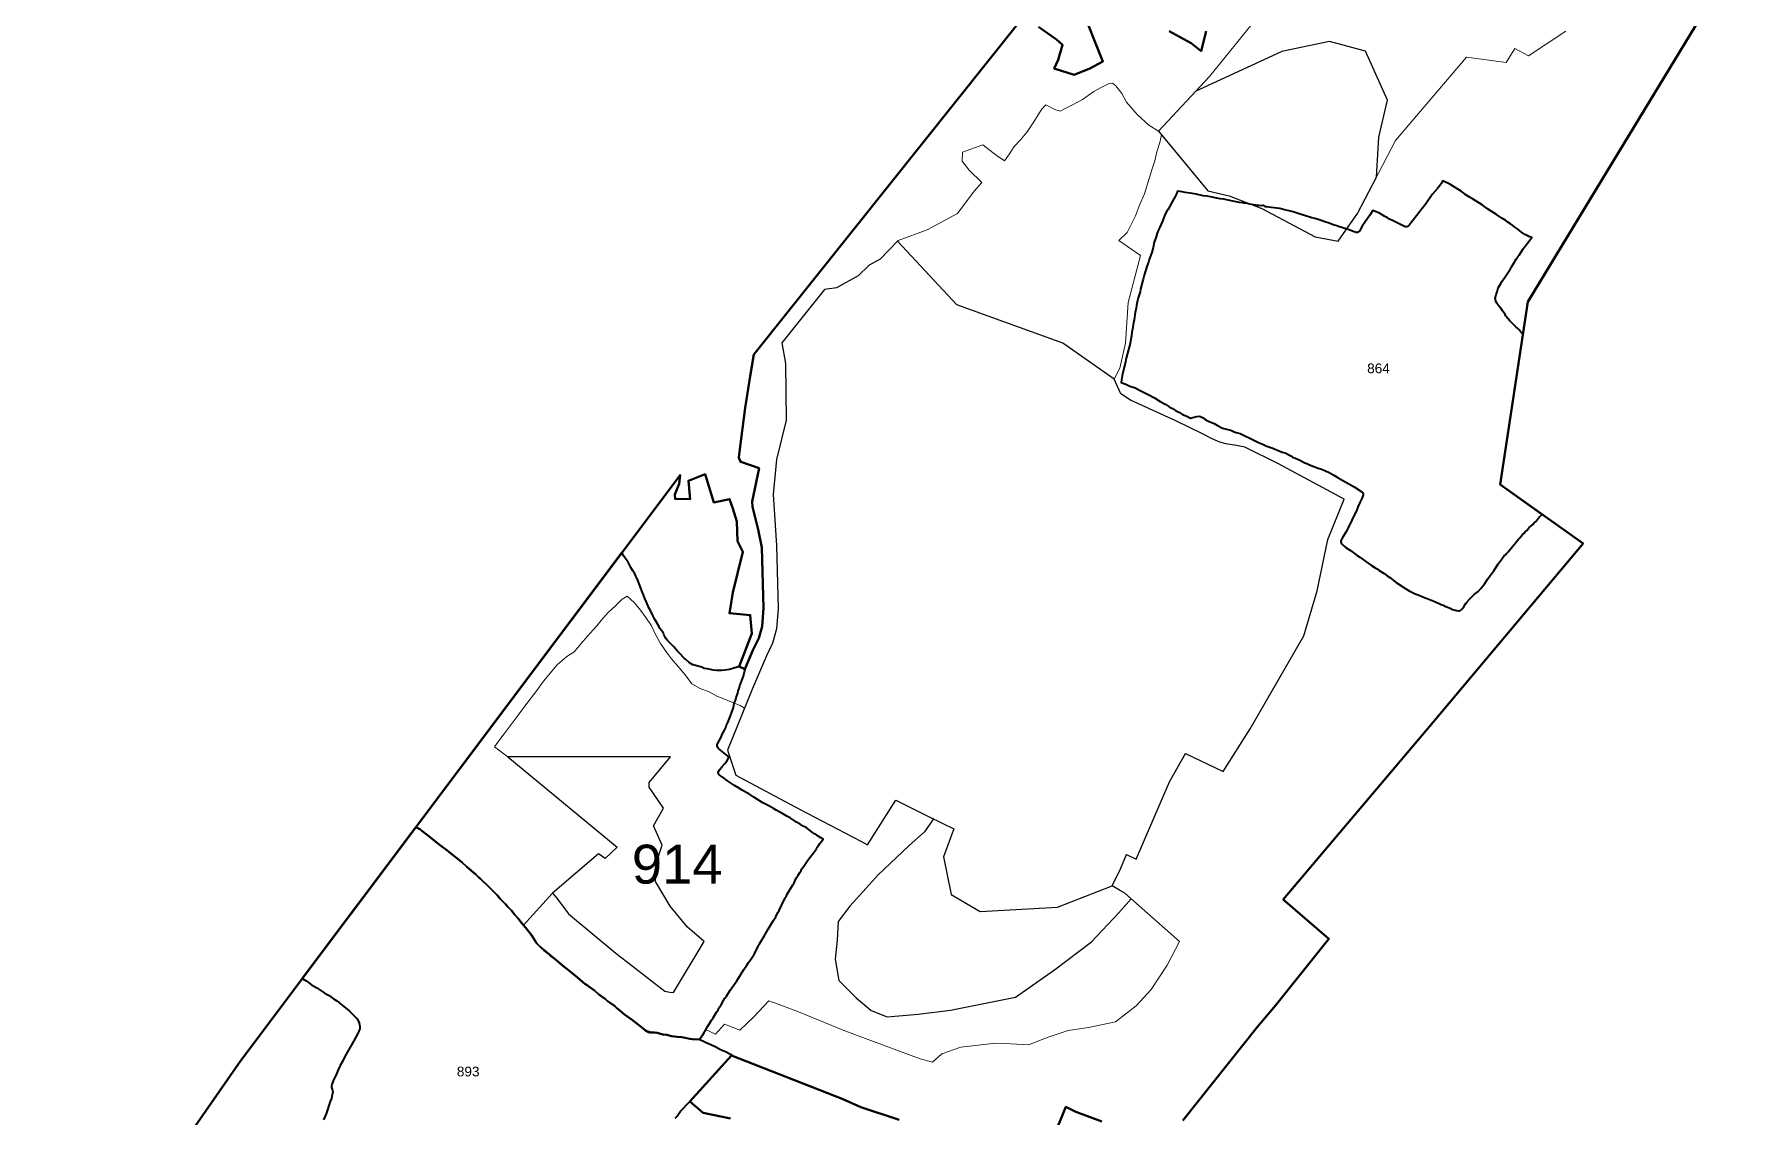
# Model space of a CAD drawing. Header units: millimetres. Extents: x 254348 to 257201, y 2604859 to 2607329.
# Drawn here: x 256121 to 256992, y 2605957 to 2606513 of the extents above; entities that cross this region are included whole.
import ezdxf

# ---------------------------------------------------------------- set-up
doc = ezdxf.new("R2010")
doc.units = ezdxf.units.MM
for name, color, linetype in [('Mined Out Area', 30, 'Continuous'), ('Plot_Text', 250, 'Continuous'), ('Reclaimed', 5, 'Continuous')]:
    doc.layers.add(name, color=color, linetype=linetype)
for name, color, linetype, lineweight in [('ML Boundary', 1, 'Continuous', 50), ('Plantation', 3, 'Continuous', 30), ('Plot', 6, 'Continuous', 50)]:
    doc.layers.add(name, color=color, linetype=linetype, lineweight=lineweight)
doc.styles.add('Annotative', font='arial.ttf')
doc.linetypes.add('BENCH', pattern='A,1,[130,ltypeshp.shx,S=1,R=0,X=0,Y=1],1', length=2)

msp = doc.modelspace()

# ---------------------------------------------------------------- linework, layer by layer
at = {"layer": 'Mined Out Area', "linetype": 'BENCH', "lineweight": 20}
for points in [[(256748.63, 2606520.88), (256724.56, 2606490.97), (256698.37, 2606463.05), (256693.42, 2606466.1), (256687.33, 2606471.6), (256682, 2606477.9), (256679.56, 2606482.28), (256676.41, 2606486.31), (256674.74, 2606487.7), (256673.04, 2606487.5), (256670.95, 2606486.48), (256669.31, 2606485.64), (256665.26, 2606483.34), (256659.33, 2606479.31), (256654.58, 2606476.7), (256650.4, 2606474.61), (256647.93, 2606473.25), (256645.21, 2606474.16), (256640.56, 2606476.55), (256638.36, 2606474.06), (256634.37, 2606467.72), (256630.95, 2606462.68), (256627.49, 2606458.49), (256624.28, 2606455.17), (256621.87, 2606451.41), (256619.29, 2606447.72), (256615.02, 2606450.7), (256608.27, 2606455.9), (256597.84, 2606452.29), (256597.59, 2606447.64), (256601.2, 2606442.96), (256607.79, 2606436.68), (256603.85, 2606432.13), (256595.17, 2606420.65), (256579.73, 2606412.26), (256564.76, 2606406.85), (256564.51, 2606406.59), (256555.46, 2606397.24), (256549.83, 2606394.11), (256544.28, 2606388.73), (256533.15, 2606382.58), (256526.96, 2606381.69), (256505.03, 2606354.23), (256506.98, 2606343.7), (256507.31, 2606314.59), (256502.35, 2606294.42), (256500.71, 2606276.42), (256502.28, 2606250.18), (256503.15, 2606217.85), (256502.38, 2606207.45), (256500.3, 2606200.06), (256497.17, 2606193.66), (256489.99, 2606176.88), (256485.89, 2606166.73), (256483.71, 2606168.09), (256480.61, 2606169.37), (256476.22, 2606171.25), (256471.69, 2606172.9), (256467.71, 2606175.13), (256463.12, 2606176.86), (256458.9, 2606179.17), (256455.43, 2606183.89), (256451.64, 2606188.3), (256448.5, 2606191.99), (256445.82, 2606195.42), (256442.75, 2606199.96), (256440.13, 2606204.93), (256438.19, 2606208.96), (256435.22, 2606213.3), (256431.96, 2606217.73), (256429.26, 2606220.93), (256425.7, 2606224.23), (256423.09, 2606222.69), (256419.69, 2606219.2), (256416.12, 2606215.98), (256413.12, 2606212.59), (256410.07, 2606209.07), (256406.7, 2606205.23), (256403.08, 2606201.16), (256398.55, 2606195.74), (256394.75, 2606193.3), (256389.81, 2606188.91), (256382.86, 2606180.61), (256379.33, 2606175.89), (256375.91, 2606171.33), (256372.77, 2606167.15), (256369.8, 2606163.19), (256362.62, 2606153.61), (256359.31, 2606149.2), (256357.55, 2606146.85), (256364.44, 2606141.68), (256420.63, 2606095.44), (256414.43, 2606089.61), (256410.98, 2606091.93), (256387.39, 2606071.72), (256372.54, 2606055.33), (256373.18, 2606054.44), (256379.39, 2606045.9), (256391.36, 2606036.01), (256406.09, 2606023.84), (256420.34, 2606012.77), (256434.59, 2606001.7), (256438.81, 2606000.17), (256444.02, 2605999.25), (256461.01, 2605996.73), (256461.02, 2605996.73), (256462.7, 2605996.69), (256465.92, 2606001.8)], [(256465.92, 2606001.8), (256470.97, 2605999.37), (256474.12, 2606002.84), (256475.58, 2606004.45), (256483.49, 2606001.33), (256490.51, 2606008.05), (256490.57, 2606008.11), (256498.42, 2606016.45), (256503.18, 2606014.78), (256513.7, 2606010.82), (256537.32, 2606001.08), (256576.02, 2605986.71), (256582.35, 2605984.98), (256587.15, 2605989.2), (256596.91, 2605992.7), (256605.85, 2605993.69), (256614.78, 2605994.69), (256622.52, 2605994.34), (256631.62, 2605993.93), (256641.74, 2605997.79), (256652.03, 2606001.27), (256662.39, 2606002.78), (256676.36, 2606005.76), (256686.95, 2606013.85), (256694.63, 2606022.28), (256702.77, 2606034.73), (256709.21, 2606046.98), (256709.21, 2606046.98), (256709.21, 2606046.98), (256681.07, 2606071.71), (256678.38, 2606073.34), (256674.67, 2606075.6), (256678.96, 2606084.64), (256681.93, 2606091.54), (256686.87, 2606089.19), (256703.98, 2606128.86), (256712.28, 2606143.51), (256731.51, 2606134.19), (256745.34, 2606156.16), (256772.98, 2606203.85), (256779.74, 2606226.9), (256785.25, 2606253.31), (256793.67, 2606274.01), (256759.87, 2606292.21), (256742.71, 2606300.79), (256738.31, 2606301.68), (256732.85, 2606302.53), (256729.81, 2606303.37), (256727.45, 2606304.29), (256725.58, 2606305.22), (256721.24, 2606307.43), (256707.31, 2606314.29), (256683.98, 2606324.94), (256679.03, 2606328.13), (256675.62, 2606335.65), (256678.58, 2606341.34), (256681.37, 2606354.08), (256682.84, 2606375.03), (256689.06, 2606399.13), (256677.95, 2606406.88), (256682.36, 2606411.01), (256686.58, 2606419.44), (256688.62, 2606424.96), (256691.1, 2606430.76), (256692.82, 2606436.49), (256694.96, 2606443.12), (256696.53, 2606447.76), (256697.48, 2606452.33), (256699.1, 2606457.12), (256699.97, 2606461.11), (256723.74, 2606432.28), (256734.54, 2606429.74), (256751.37, 2606423.24), (256778.67, 2606408.79), (256790.58, 2606406.57), (256800.42, 2606420.7), (256819.95, 2606458.16), (256856.38, 2606500.9), (256876.85, 2606498.22), (256881.13, 2606505.45), (256888.22, 2606501.74), (256907.34, 2606514.26)]]:
    msp.add_lwpolyline(points, dxfattribs=at)
at = {"layer": 'ML Boundary'}
for points in [[(256992.17, 2606547.34), (256934.44, 2606452.09), (256887.88, 2606375.28), (256873.69, 2606281.66), (256916.27, 2606251.2), (256839.36, 2606159.55), (256762.35, 2606068.43), (256785.81, 2606048.39), (256758.37, 2606014.15), (256749.03, 2606002.96), (256710.79, 2605955.11)], [(256121.3, 2605833.07), (256227.45, 2605985.87), (256452.84, 2606286.42), (256452.31, 2606281.9), (256450.25, 2606276.42), (256450.34, 2606274.15), (256458.12, 2606274.07), (256457.9, 2606275.81), (256457.16, 2606283.47), (256465.67, 2606286.81), (256470.2, 2606272.29), (256478.29, 2606274.05), (256479.86, 2606269.31), (256481.9, 2606262.65), (256482.41, 2606252.52), (256485.14, 2606246.94), (256482.28, 2606235.86), (256479.98, 2606226.04), (256478.15, 2606215.47), (256488.87, 2606214.5), (256489.74, 2606205.1), (256483.23, 2606188.07), (256486.08, 2606186.81), (256490.35, 2606196.78), (256493.27, 2606202.75), (256494.95, 2606208.75), (256495.64, 2606218.02), (256494.8, 2606249.31), (256492.91, 2606258.41), (256489.99, 2606270.06), (256489.89, 2606272.85), (256493.43, 2606289.88), (256484.01, 2606293.2), (256483.49, 2606294.05), (256483.07, 2606295.43), (256483.49, 2606299.8), (256486.32, 2606321), (256488.84, 2606337.13), (256490.7, 2606348.3), (256628.27, 2606520.63)], [(256636.73, 2606516.47), (256645.99, 2606510.09), (256649.18, 2606507.23), (256646.81, 2606499.53), (256644.83, 2606495.23), (256655.01, 2606491.98), (256663.14, 2606495.11), (256669.86, 2606498.79), (256658.42, 2606527.46)], [(256703.8, 2606514.31), (256715.17, 2606508.11), (256720.21, 2606504.07), (256722.86, 2606514.31)], [(256565.28, 2605955.4), (256545.67, 2605961.86), (256535.97, 2605966.17), (256479.31, 2605988.47), (256457.81, 2605964.74), (256464.67, 2605958.89), (256478.7, 2605956.13)], [(256669.22, 2605954.5), (256655.88, 2605959.51), (256650.82, 2605962.08), (256640.29, 2605936.24)]]:
    msp.add_lwpolyline(points, dxfattribs=at)
at = {"layer": 'Plantation'}
msp.add_lwpolyline([(256772.98, 2606203.85), (256779.74, 2606226.9), (256785.25, 2606253.31), (256793.67, 2606274.01), (256759.87, 2606292.21), (256742.71, 2606300.79), (256738.31, 2606301.68), (256732.85, 2606302.53), (256729.81, 2606303.37), (256727.45, 2606304.29), (256725.58, 2606305.22), (256721.24, 2606307.43), (256707.31, 2606314.29), (256683.98, 2606324.94), (256679.03, 2606328.13), (256675.62, 2606335.65), (256649.23, 2606354.12), (256594.93, 2606373.88), (256564.51, 2606406.59), (256555.46, 2606397.24), (256549.83, 2606394.11), (256544.28, 2606388.73), (256533.15, 2606382.58), (256526.96, 2606381.69), (256505.03, 2606354.23), (256506.98, 2606343.7), (256507.31, 2606314.59), (256502.35, 2606294.42), (256500.71, 2606276.42), (256502.28, 2606250.18), (256503.15, 2606217.85), (256502.38, 2606207.45), (256500.3, 2606200.06), (256497.17, 2606193.66), (256489.99, 2606176.88), (256477.21, 2606145.26), (256481.4, 2606132.37), (256514.17, 2606114.93), (256545.54, 2606098.47), (256549.12, 2606096.59), (256563.5, 2606119.54), (256580.67, 2606110.95), (256593.26, 2606104.84), (256587.95, 2606090.38), (256591.91, 2606071.13), (256606.91, 2606062.36), (256646.54, 2606064.62), (256674.67, 2606075.6), (256678.96, 2606084.64), (256681.93, 2606091.54), (256686.87, 2606089.19), (256703.98, 2606128.87), (256712.28, 2606143.51), (256731.51, 2606134.19), (256745.34, 2606156.16)], close=True, dxfattribs=at)
at = {"layer": 'Plot', "linetype": 'Continuous', "lineweight": 40}
for points in [[(256873.69, 2606281.66), (256885.41, 2606358.94), (256884.53, 2606359.74), (256884.02, 2606360.37), (256883.43, 2606360.92), (256882.78, 2606361.68), (256881.71, 2606362.58), (256879.94, 2606364.27), (256878.64, 2606365.6), (256877.61, 2606366.77), (256876.62, 2606368.03), (256876.23, 2606368.84), (256875.93, 2606369.32), (256874.81, 2606370.82), (256874.35, 2606371.54), (256873.29, 2606372.86), (256872.69, 2606373.67), (256872.05, 2606374.69), (256871.43, 2606375.87), (256871.3, 2606376.23), (256871.21, 2606376.78), (256871.2, 2606377.24), (256871.25, 2606377.7), (256871.67, 2606379.14), (256872.15, 2606380.56), (256872.42, 2606381.91), (256872.68, 2606382.57), (256873.92, 2606384.37), (256874.77, 2606386.04), (256875.08, 2606386.56), (256876.63, 2606388.76), (256878.93, 2606392.28), (256879.57, 2606393.41), (256881.02, 2606395.66), (256881.44, 2606396.35), (256881.86, 2606397.19), (256882.6, 2606398.35), (256882.92, 2606398.79), (256883.46, 2606399.36), (256885.54, 2606402.59), (256886.47, 2606403.92), (256887.73, 2606405.5), (256889.91, 2606408.38), (256888.37, 2606408.98), (256887.46, 2606409.48), (256886.36, 2606410), (256885.85, 2606410.31), (256884.64, 2606411.19), (256882.7, 2606412.69), (256881.18, 2606413.72), (256880.11, 2606414.55), (256879.06, 2606415.46), (256877.69, 2606416.3), (256876.55, 2606417.09), (256874.46, 2606418.32), (256871.77, 2606420.27), (256869.05, 2606421.85), (256867.26, 2606423.18), (256864.48, 2606425.12), (256859.49, 2606428.18), (256858.26, 2606428.87), (256855.81, 2606430.53), (256855, 2606431.21), (256853.68, 2606432.2), (256852.02, 2606433.14), (256847.88, 2606435.78), (256846.83, 2606436.3), (256844.18, 2606437.45), (256843.68, 2606436.52), (256842.84, 2606435.19), (256841.57, 2606433.57), (256840.15, 2606432.06), (256838.78, 2606430.4), (256835.6, 2606425.76), (256834.61, 2606424.43), (256833.48, 2606423.06), (256832.53, 2606421.79), (256830.72, 2606419.6), (256827.06, 2606414.72), (256826.65, 2606414.3), (256826.14, 2606413.99), (256825.73, 2606413.89), (256825.32, 2606413.89), (256824.61, 2606414.07), (256823.84, 2606414.38), (256822.26, 2606415.21), (256819.53, 2606416.53), (256818.77, 2606416.96), (256816.84, 2606417.85), (256815.63, 2606418.59), (256814.54, 2606419.12), (256811.81, 2606420.85), (256808.36, 2606422.2), (256806.87, 2606419.9), (256803.99, 2606415.88), (256802.95, 2606414.23), (256801.48, 2606411.72), (256801.11, 2606411.31), (256800.84, 2606411.09), (256800.55, 2606410.94), (256800.16, 2606410.89), (256799.73, 2606410.97), (256798.82, 2606411.26), (256795.7, 2606412.52), (256790.15, 2606414.19), (256789.39, 2606414.49), (256788.49, 2606414.76), (256785.37, 2606415.84), (256784.22, 2606416.29), (256781.34, 2606417.22), (256780.35, 2606417.61), (256778.52, 2606418.17), (256776.97, 2606418.55), (256772.7, 2606419.92), (256771.11, 2606420.34), (256767.52, 2606421.54), (256761.79, 2606422.88), (256760.62, 2606423.23), (256756.26, 2606423.87), (256753.81, 2606424.14), (256753.48, 2606424.13), (256753.23, 2606424.19), (256752.94, 2606424.39), (256752.48, 2606424.84), (256751.88, 2606424.76), (256750.98, 2606424.72), (256750.1, 2606424.75), (256749.32, 2606424.84), (256745.07, 2606425.55), (256743.97, 2606425.79), (256742.35, 2606426), (256741.48, 2606426.18), (256739.98, 2606426.39), (256737.44, 2606426.94), (256735.63, 2606427.16), (256731.97, 2606428.06), (256730.09, 2606428.3), (256729.23, 2606428.49), (256725.03, 2606429.22), (256723.26, 2606429.61), (256721.32, 2606429.85), (256717.73, 2606430.59), (256714.54, 2606431.17), (256712.13, 2606431.46), (256710.57, 2606431.78), (256708.12, 2606432.1), (256707.61, 2606430.78), (256706.99, 2606429.47), (256704.73, 2606425.46), (256703.96, 2606423.91), (256703.15, 2606422.56), (256702.59, 2606421.83), (256702.17, 2606421.14), (256701.37, 2606419.53), (256700.35, 2606416.77), (256699.02, 2606413.67), (256698.38, 2606412.37), (256697.69, 2606410.59), (256697.02, 2606408.27), (256696.21, 2606405.97), (256695.61, 2606403.29), (256694.97, 2606400.77), (256694.14, 2606398.43), (256693.58, 2606397.05), (256693.19, 2606395.81), (256692.35, 2606393.57), (256690.99, 2606389.08), (256690.47, 2606387.08), (256690.23, 2606385.72), (256689.18, 2606381.82), (256688.92, 2606380.58), (256687.89, 2606377.47), (256687.51, 2606376.03), (256687.07, 2606373.51), (256686.9, 2606372.12), (256686.44, 2606369.92), (256685.93, 2606366.18), (256685.53, 2606364.54), (256685.14, 2606362.55), (256684.95, 2606361.08), (256684.72, 2606359.8), (256684.53, 2606357.92), (256683.99, 2606355.09), (256683.75, 2606354.03), (256682.25, 2606348.29), (256681.71, 2606346.45), (256681.18, 2606343.63), (256679.86, 2606338.37), (256679.58, 2606336.37), (256679.37, 2606335.29), (256679.26, 2606334.03), (256681.56, 2606333.07), (256682.34, 2606332.67), (256683.32, 2606332.26), (256684.16, 2606331.93), (256686.05, 2606331.3), (256687.08, 2606330.81), (256688.21, 2606330.17), (256691.37, 2606328.65), (256693.32, 2606327.56), (256696.23, 2606326.1), (256699.29, 2606324.23), (256702.05, 2606322.68), (256703.15, 2606321.98), (256703.82, 2606321.49), (256705.51, 2606320.55), (256707.1, 2606319.55), (256709.18, 2606318.47), (256710.61, 2606317.59), (256712.85, 2606316.59), (256714.86, 2606315.61), (256715.91, 2606315.98), (256717.98, 2606316.5), (256719.15, 2606316.6), (256719.87, 2606316.47), (256721.23, 2606315.83), (256722.39, 2606315), (256722.97, 2606314.65), (256724.3, 2606313.97), (256726.9, 2606312.91), (256728.63, 2606311.88), (256730.93, 2606310.75), (256731.93, 2606310.38), (256735.37, 2606309.51), (256735.81, 2606309.33), (256736.85, 2606308.76), (256737.27, 2606308.59), (256738.16, 2606308.28), (256740.24, 2606307.74), (256742.06, 2606306.99), (256743.68, 2606306.12), (256744.54, 2606305.74), (256745.54, 2606305.17), (256747.55, 2606304.2), (256748.31, 2606303.76), (256749.7, 2606303.13), (256750.81, 2606302.55), (256752.19, 2606302.05), (256753.5, 2606301.36), (256757.08, 2606300.21), (256757.71, 2606299.95), (256758.5, 2606299.55), (256759.38, 2606299.24), (256761.81, 2606298.25), (256763.35, 2606297.75), (256766.31, 2606296.35), (256767, 2606295.71), (256767.22, 2606295.56), (256767.53, 2606295.43), (256768.58, 2606295.12), (256770.54, 2606294.32), (256773.46, 2606292.78), (256774.5, 2606292.33), (256775.77, 2606291.71), (256778, 2606290.87), (256779.78, 2606290.11), (256782.55, 2606289.22), (256785.97, 2606287.79), (256788.28, 2606286.43), (256789.22, 2606285.93), (256790.63, 2606284.94), (256791.74, 2606284.29), (256798.69, 2606280.4), (256802.66, 2606277.81), (256802.97, 2606277.51), (256803.23, 2606277.17), (256803.4, 2606276.63), (256803.34, 2606276.1), (256803.06, 2606275.2), (256802.7, 2606274.38), (256801.81, 2606272.66), (256800.79, 2606270.5), (256799.88, 2606268.11), (256798.04, 2606264.44), (256797.57, 2606263.32), (256795.69, 2606259.41), (256795.09, 2606258.31), (256794.5, 2606257.08), (256792.67, 2606254.09), (256792.03, 2606252.95), (256791.91, 2606252.57), (256791.89, 2606252.2), (256792.05, 2606251.63), (256792.44, 2606251.1), (256793.03, 2606250.53), (256793.72, 2606249.91), (256794.74, 2606249.1), (256796.94, 2606247.72), (256798.22, 2606246.67), (256800.38, 2606245.15), (256801.67, 2606244.35), (256805.51, 2606241.52), (256807.63, 2606240.07), (256809.52, 2606238.83), (256810.57, 2606238.21), (256811.66, 2606237.43), (256814.08, 2606235.86), (256815.78, 2606234.62), (256817.05, 2606233.77), (256820.25, 2606231.34), (256824.71, 2606228.38), (256827.05, 2606227.01), (256830.07, 2606225.51), (256831.62, 2606225.01), (256835.24, 2606223.39), (256836.27, 2606223.06), (256838.81, 2606222.06), (256839.73, 2606221.6), (256842.31, 2606220.5), (256843.38, 2606219.98), (256844.45, 2606219.55), (256845.23, 2606219.14), (256847.63, 2606218.18), (256849.26, 2606217.43), (256851.24, 2606216.88), (256852.3, 2606216.67), (256852.8, 2606216.69), (256853.07, 2606216.78), (256853.55, 2606217.1), (256854.14, 2606217.66), (256855.12, 2606218.85), (256855.87, 2606220.23), (256856.54, 2606221.2), (256858.09, 2606222.93), (256858.78, 2606223.52), (256859.42, 2606224.18), (256860.4, 2606225.09), (256861.05, 2606225.59), (256862.38, 2606226.69), (256863.82, 2606228.15), (256865.81, 2606230.74), (256866.68, 2606232.06), (256867.16, 2606232.92), (256868.44, 2606234.52), (256869.57, 2606236.19), (256870.51, 2606237.31), (256871.35, 2606238.59), (256872.7, 2606240.8), (256873.39, 2606241.78), (256874.38, 2606243.04), (256875.6, 2606244.86), (256876.52, 2606245.72), (256876.89, 2606246.15), (256877.72, 2606246.98), (256879.95, 2606249.75), (256880.94, 2606250.8), (256881.75, 2606251.88), (256882.43, 2606252.58), (256883.13, 2606253.49), (256883.78, 2606254.16), (256885.18, 2606255.82), (256885.9, 2606256.5), (256886.58, 2606257.27), (256887.36, 2606258.04), (256888.62, 2606259.5), (256890.25, 2606260.9), (256891.02, 2606261.73), (256891.79, 2606262.48), (256892.6, 2606263.48), (256893.74, 2606264.75), (256895.23, 2606266.25)], [(256525.5, 2606098.35), (256526.33, 2606099.44), (256525.12, 2606100.08), (256523.7, 2606100.95), (256522.98, 2606101.48), (256521.89, 2606102.17), (256520.87, 2606102.95), (256519.06, 2606104.19), (256517.48, 2606105.39), (256516.1, 2606106.14), (256514.55, 2606107.21), (256512.6, 2606108.21), (256509.4, 2606110.35), (256507.63, 2606111.32), (256505.9, 2606112.37), (256503.64, 2606113.58), (256502.24, 2606114.43), (256500.81, 2606115.14), (256498.43, 2606116.55), (256496.98, 2606117.21), (256495.34, 2606118.14), (256492.11, 2606120.18), (256490.72, 2606120.96), (256488, 2606122.86), (256487.16, 2606123.35), (256485.91, 2606123.92), (256484.8, 2606124.67), (256482.89, 2606125.75), (256480.72, 2606127.1), (256477.16, 2606129.45), (256475.67, 2606130.59), (256473.93, 2606131.77), (256472.99, 2606132.55), (256472.78, 2606132.8), (256472.58, 2606133.14), (256472.46, 2606133.47), (256472.45, 2606133.87), (256472.58, 2606134.22), (256473.03, 2606135.04), (256474.4, 2606136.82), (256475.91, 2606138.37), (256476.88, 2606139.54), (256477.55, 2606140.66), (256477.67, 2606140.98), (256477.7, 2606141.28), (256477.63, 2606141.64), (256477.49, 2606141.94), (256477.01, 2606142.49), (256475.36, 2606143.85), (256472.8, 2606145.8), (256472.4, 2606146.2), (256472.07, 2606146.65), (256471.92, 2606147.06), (256471.88, 2606147.48), (256471.94, 2606147.91), (256472.28, 2606148.79), (256473.8, 2606151.58), (256474.88, 2606154), (256475.63, 2606155.42), (256476.29, 2606156.88), (256476.56, 2606157.6), (256477.38, 2606159.34), (256478.8, 2606162.81), (256480.09, 2606166.6), (256480.45, 2606167.99), (256480.7, 2606169.29), (256481.25, 2606170.72), (256481.63, 2606172.14), (256482.43, 2606174.4), (256482.74, 2606175.61), (256483.17, 2606176.88), (256483.55, 2606178.3), (256483.99, 2606179.59), (256484.55, 2606180.97), (256485.36, 2606183.21), (256485.96, 2606185.47), (256486.19, 2606186.6), (256485.43, 2606187.09), (256483.23, 2606188.07), (256483.34, 2606188.35), (256482.7, 2606187.98), (256482.21, 2606187.77), (256478.27, 2606186.53), (256475.75, 2606186.21), (256474.16, 2606186.07), (256471.54, 2606186.09), (256470.02, 2606186.19), (256467.65, 2606186.81), (256466.82, 2606186.95), (256465.63, 2606187.06), (256465.28, 2606187.18), (256463.98, 2606187.79), (256459.45, 2606189.06), (256457.71, 2606190.06), (256455.6, 2606191.82), (256454.97, 2606192.4), (256452.63, 2606194.94), (256451.58, 2606195.98), (256449.65, 2606198.25), (256448.36, 2606199.54), (256447.4, 2606200.38), (256446.63, 2606201.26), (256445.76, 2606202.4), (256445.08, 2606203.46), (256444.6, 2606204.49), (256444.28, 2606205.33), (256444.12, 2606205.61), (256442.41, 2606207.71), (256441.92, 2606208.88), (256440.26, 2606211.75), (256439.63, 2606212.97), (256438.86, 2606214.24), (256437.69, 2606216.8), (256436.83, 2606218.31), (256435.64, 2606221.24), (256434.77, 2606222.97), (256434.03, 2606224.93), (256433.18, 2606226.9), (256432.74, 2606228.29), (256431.86, 2606230.57), (256431.05, 2606232.85), (256430.23, 2606234.43), (256429.69, 2606235.63), (256428.63, 2606237.3), (256427.65, 2606238.99), (256426.71, 2606240.69), (256426.24, 2606241.63), (256425.77, 2606242.32), (256424.7, 2606243.71), (256424.08, 2606244.73), (256423.02, 2606246.66), (256317.24, 2606105.59), (256318, 2606105.29), (256319.6, 2606104.41), (256320.42, 2606103.84), (256323.91, 2606101.01), (256325.86, 2606099.52), (256329.99, 2606096.17), (256332.47, 2606094.38), (256336.63, 2606091.04), (256340.9, 2606087.72), (256343.46, 2606085.3), (256345.84, 2606083.26), (256347.98, 2606081.37), (256349.5, 2606079.92), (256350.62, 2606078.98), (256354.75, 2606075.04), (256358.98, 2606070.78), (256360.07, 2606069.56), (256360.61, 2606068.88), (256363.24, 2606066.18), (256364.48, 2606064.73), (256366.34, 2606062.77), (256368.08, 2606060.62), (256369.8, 2606058.71), (256371.52, 2606056.54), (256373.56, 2606054.12), (256376.79, 2606050.03), (256378.72, 2606046.88), (256379.39, 2606045.9), (256381.55, 2606043.62), (256383.1, 2606042.31), (256385.15, 2606040.77), (256386.25, 2606039.78), (256388.83, 2606037.9), (256392.41, 2606034.71), (256393.44, 2606033.98), (256394.1, 2606033.34), (256394.73, 2606032.93), (256395.54, 2606032.3), (256398.3, 2606029.94), (256400.26, 2606028.44), (256401.6, 2606027.19), (256404.07, 2606025.22), (256405.17, 2606024.57), (256406.09, 2606023.84), (256408.95, 2606021.73), (256411.02, 2606019.95), (256414.56, 2606017.27), (256415.41, 2606016.53), (256417.02, 2606015.48), (256418.72, 2606014.19), (256419.32, 2606013.7), (256420.17, 2606012.88), (256421.16, 2606012.16), (256424.4, 2606009.49), (256426.13, 2606008.29), (256427.72, 2606006.98), (256430.07, 2606005.32), (256433.89, 2606002.32), (256435.3, 2606001.08), (256436.62, 2606000.39), (256437.26, 2606000.2), (256437.95, 2606000.15), (256439.67, 2606000.18), (256441.16, 2606000), (256444.02, 2605999.25), (256446.11, 2605998.97), (256448.46, 2605998.41), (256451.42, 2605998), (256453.81, 2605997.8), (256455.46, 2605997.46), (256456.94, 2605997.06), (256457.92, 2605996.88), (256459.32, 2605996.77), (256462.7, 2605996.69), (256463.6, 2605997.75), (256464.83, 2605999.54), (256467.09, 2606003.54), (256468.52, 2606005.62), (256469.02, 2606006.49), (256469.89, 2606007.8), (256471.49, 2606010.58), (256472.4, 2606011.88), (256473.14, 2606013.26), (256473.89, 2606014.47), (256475.1, 2606016.66), (256475.87, 2606017.83), (256476.69, 2606018.9), (256478.58, 2606021.92), (256481.15, 2606025.46), (256482.01, 2606026.74), (256485.63, 2606032.52), (256487.15, 2606034.84), (256487.97, 2606036.2), (256488.97, 2606037.59), (256490.97, 2606040.62), (256492.08, 2606042.89), (256493.08, 2606044.69), (256493.7, 2606045.66), (256494.17, 2606046.66), (256496.09, 2606049.61), (256497.37, 2606052.09), (256498.1, 2606053.21), (256500.64, 2606057.55), (256502.08, 2606059.54), (256503.09, 2606061.83), (256503.71, 2606062.92), (256505.15, 2606065.69), (256506.84, 2606069.36), (256507.22, 2606069.93), (256507.86, 2606071.22), (256510.67, 2606076.1), (256511.33, 2606077.07), (256512.46, 2606079.44), (256513.46, 2606081.01), (256514.24, 2606082.38), (256514.94, 2606083.38), (256515.41, 2606084.18), (256516.4, 2606085.55), (256517.71, 2606087.65), (256518.4, 2606088.64), (256520.12, 2606090.94), (256521.36, 2606092.47), (256522.78, 2606094.59), (256523.38, 2606095.57), (256523.9, 2606096.23), (256524.49, 2606097.13)]]:
    msp.add_lwpolyline(points, close=True, dxfattribs=at)
msp.add_lwpolyline([(256450.4, 2605956.19), (256451.29, 2605957.33), (256453.15, 2605959.9), (256457.81, 2605964.74), (256479.31, 2605988.47), (256479.34, 2605988.51), (256478.4, 2605989.13), (256476.23, 2605990.3), (256473.63, 2605991.36), (256470.92, 2605992.81), (256465.48, 2605995.23), (256462.7, 2605996.69), (256459.32, 2605996.77), (256457.92, 2605996.88), (256456.94, 2605997.06), (256455.46, 2605997.46), (256453.81, 2605997.8), (256451.42, 2605998), (256448.46, 2605998.41), (256446.11, 2605998.97), (256444.02, 2605999.25), (256441.16, 2606000), (256439.67, 2606000.18), (256437.95, 2606000.15), (256437.26, 2606000.2), (256436.62, 2606000.39), (256435.3, 2606001.08), (256433.89, 2606002.32), (256430.07, 2606005.32), (256427.72, 2606006.98), (256426.13, 2606008.29), (256424.4, 2606009.49), (256421.16, 2606012.16), (256420.17, 2606012.88), (256419.32, 2606013.7), (256418.72, 2606014.19), (256417.02, 2606015.48), (256415.41, 2606016.53), (256414.56, 2606017.27), (256411.02, 2606019.95), (256408.95, 2606021.73), (256406.09, 2606023.84), (256405.17, 2606024.57), (256404.07, 2606025.22), (256401.6, 2606027.19), (256400.26, 2606028.44), (256398.3, 2606029.94), (256395.54, 2606032.3), (256394.73, 2606032.93), (256394.1, 2606033.34), (256393.44, 2606033.98), (256392.41, 2606034.71), (256388.83, 2606037.9), (256386.25, 2606039.78), (256385.15, 2606040.77), (256383.1, 2606042.31), (256381.55, 2606043.62), (256379.39, 2606045.9), (256378.72, 2606046.88), (256376.79, 2606050.03), (256373.56, 2606054.12), (256371.52, 2606056.54), (256369.8, 2606058.71), (256368.08, 2606060.62), (256366.34, 2606062.77), (256364.48, 2606064.73), (256363.24, 2606066.18), (256360.61, 2606068.88), (256360.07, 2606069.56), (256358.98, 2606070.78), (256354.75, 2606075.04), (256350.62, 2606078.98), (256349.5, 2606079.92), (256347.98, 2606081.37), (256345.84, 2606083.26), (256343.46, 2606085.3), (256340.9, 2606087.72), (256336.63, 2606091.04), (256332.47, 2606094.38), (256329.99, 2606096.17), (256325.86, 2606099.52), (256323.91, 2606101.01), (256320.42, 2606103.84), (256319.6, 2606104.41), (256318, 2606105.29), (256317.24, 2606105.59), (256258.96, 2606027.88), (256258.97, 2606027.87), (256261, 2606026.78), (256262.16, 2606025.94), (256263.76, 2606024.67), (256264.89, 2606024.09), (256266.41, 2606023.07), (256267.45, 2606022.48), (256270.24, 2606020.6), (256272.49, 2606019.39), (256273.7, 2606018.47), (256275.09, 2606017.57), (256275.95, 2606016.91), (256276.74, 2606016.41), (256278.4, 2606015.15), (256279.56, 2606014.11), (256280.37, 2606013.54), (256283.11, 2606011.34), (256285.45, 2606009), (256286.97, 2606007.41), (256287.75, 2606006.17), (256288.11, 2606005.35), (256288.27, 2606004.79), (256288.51, 2606003.47), (256288.56, 2606002.82), (256288.5, 2606002.17), (256288.4, 2606001.75), (256287.76, 2606000.4), (256285.43, 2605995.99), (256282.13, 2605990.3), (256280.79, 2605987.87), (256279.59, 2605985.29), (256278.42, 2605983.22), (256277.38, 2605981.07), (256276.34, 2605978.49), (256275.33, 2605976.65), (256274.83, 2605975.48), (256274.13, 2605973.5), (256274, 2605972.69), (256274.07, 2605972.03), (256274.51, 2605970.64), (256274.59, 2605969.79), (256274.52, 2605968.94), (256274.19, 2605967.5), (256274.02, 2605966.41), (256273.29, 2605964.83), (256271.18, 2605958.48), (256269.93, 2605955.35)], dxfattribs=at)
at = {"layer": 'Reclaimed', "lineweight": 30}
msp.add_lwpolyline([(256811.43, 2606459.95), (256815.86, 2606478.91), (256804.51, 2606504.14), (256786.19, 2606509.07), (256761.72, 2606503.93), (256739.11, 2606493.46), (256717.51, 2606483.45), (256698.37, 2606463.05), (256723.74, 2606432.28), (256734.54, 2606429.74), (256751.37, 2606423.24), (256778.67, 2606408.79), (256790.58, 2606406.57), (256800.42, 2606420.7), (256810.18, 2606439.43)], close=True, dxfattribs=at)
at = {"layer": 'Reclaimed'}
for points in [[(256779.74, 2606226.9), (256785.25, 2606253.31), (256793.67, 2606274.01), (256759.87, 2606292.21), (256742.71, 2606300.79), (256738.31, 2606301.68), (256732.85, 2606302.53), (256729.81, 2606303.37), (256727.45, 2606304.29), (256725.58, 2606305.22), (256721.24, 2606307.43), (256707.31, 2606314.29), (256683.98, 2606324.94), (256679.03, 2606328.13), (256675.62, 2606335.65), (256649.23, 2606354.12), (256594.93, 2606373.88), (256564.51, 2606406.59), (256555.46, 2606397.24), (256549.83, 2606394.11), (256544.28, 2606388.73), (256533.15, 2606382.58), (256526.96, 2606381.69), (256505.03, 2606354.23), (256506.98, 2606343.7), (256507.31, 2606314.59), (256502.35, 2606294.42), (256500.71, 2606276.42), (256502.28, 2606250.18), (256503.15, 2606217.85), (256502.38, 2606207.45), (256500.3, 2606200.06), (256497.17, 2606193.66), (256489.99, 2606176.88), (256477.21, 2606145.26), (256481.4, 2606132.37), (256514.17, 2606114.93), (256545.54, 2606098.47), (256549.12, 2606096.59), (256563.5, 2606119.54), (256580.67, 2606110.95), (256582.9, 2606109.87), (256578.3, 2606103.28), (256570.24, 2606096.12), (256554.57, 2606081.12), (256548.3, 2606074.4), (256540.03, 2606065), (256533.99, 2606057.16), (256533.54, 2606047.54), (256532.42, 2606037.91), (256534.33, 2606026.89), (256543.28, 2606017.94), (256550.9, 2606011.44), (256559.18, 2606008.31), (256575.07, 2606009.65), (256591.64, 2606011.67), (256624.99, 2606018.38), (256644.96, 2606032.45), (256663.94, 2606046.78), (256677.8, 2606061.51), (256684.28, 2606068.89), (256681.07, 2606071.71), (256678.38, 2606073.34), (256674.67, 2606075.6), (256678.96, 2606084.64), (256681.93, 2606091.54), (256686.87, 2606089.19), (256703.98, 2606128.86), (256712.28, 2606143.51), (256731.51, 2606134.19), (256745.34, 2606156.16), (256772.98, 2606203.85)], [(256456.61, 2606054.29), (256447.82, 2606065.05), (256440.25, 2606077.71), (256440.58, 2606087.06), (256443.62, 2606096.33), (256439.16, 2606106.35), (256444.4, 2606115.45), (256437.01, 2606126.12), (256437.06, 2606128.57), (256447.98, 2606141.68), (256364.44, 2606141.68), (256420.63, 2606095.44), (256414.43, 2606089.61), (256410.98, 2606091.93), (256387.39, 2606071.72), (256389.65, 2606069.21), (256395.55, 2606061.08), (256419.84, 2606041.01), (256445.1, 2606021.4), (256447.54, 2606020.96), (256449.51, 2606020.67), (256465.29, 2606046.9)]]:
    msp.add_lwpolyline(points, close=True, dxfattribs=at)
at = {"layer": 'Reclaimed', "linetype": 'Continuous', "lineweight": 20}
msp.add_lwpolyline([(256649.23, 2606354.12), (256649.23, 2606354.12)], dxfattribs=at)

# ---------------------------------------------------------------- texts
at = {"layer": 'Plot_Text', "linetype": 'Continuous', "lineweight": 40, "attachment_point": 1, "style": 'Annotative'}
for s, insert, char_height, width in [('864', (256805.43, 2606343.71), 5, 20.6783), ('914', (256428.09, 2606096.66), 20, 53.5239), ('893', (256338.3, 2605982.69), 5, 19.5947)]:
    msp.add_mtext(s, dxfattribs=dict(at, insert=insert, char_height=char_height, width=width))

doc.saveas('drawing.dxf')
